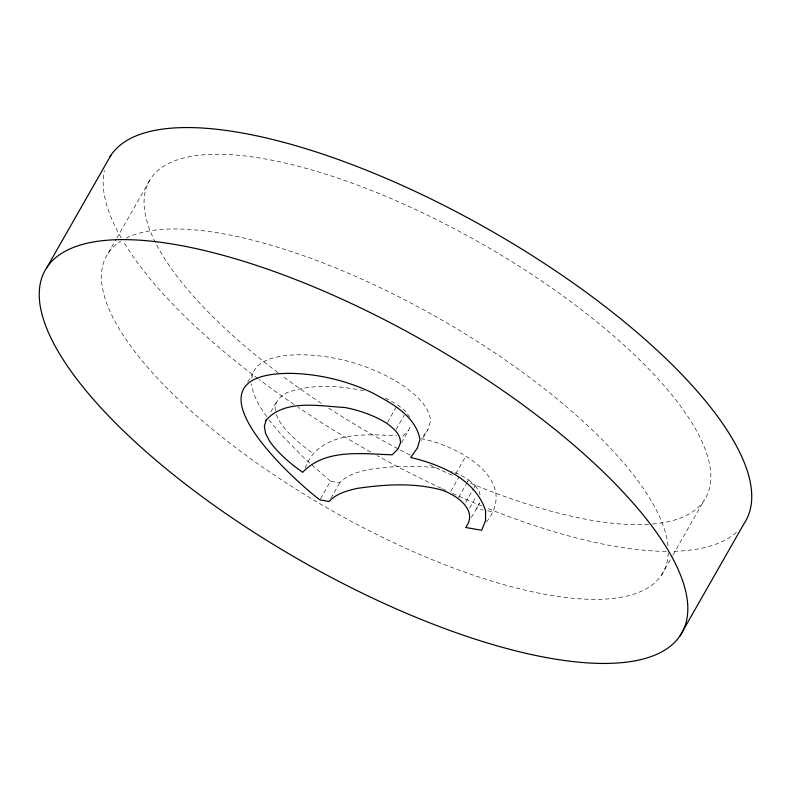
<?xml version="1.0" encoding="UTF-8"?>
<svg xmlns="http://www.w3.org/2000/svg" width="791" height="791" viewBox="0 0 791 791"><rect width="100%" height="100%" fill="white"/><g stroke="black" fill="none" stroke-linecap="round" stroke-linejoin="round"><path stroke-width="0.59" stroke-dasharray="3.96 2.97" d="M251.854 378.316C253.288 361.497 273.202 356.899 287.074 355.386C306.394 353.577 325.843 355.96 344.668 360.36C365.946 365.778 386.542 374.351 404.735 386.74C416.026 395.381 429.009 405.674 430.63 420.782L427.961 429.513L421.445 440.923M363.731 390.794C338.904 385.494 311.832 383.833 287.548 392.425C280.063 395.678 272.954 403.499 275.772 412.151M486.406 521.981C520.577 479.287 456.348 444.73 421.336 438.807L427.961 429.513M401.521 442.782L408.631 430.324L411.112 424.352M108.238 253.14L116.148 239.268M116.761 238.2L150.854 178.43M247.702 382.162L252.438 373.856M270.819 411.893L276.741 401.521M305.079 468.173C318.783 431.036 364.503 433.943 396.756 435.841M320.464 498.844L330.529 481.205L339.735 482.807C347.002 474.926 357.641 472.069 367.726 469.725C391.1 465.948 414.988 465.118 438.501 468.124M330.856 498.379L339.735 482.807M387.531 422.345L396.41 406.782M396.073 429.513L404.359 414.988M455.804 473.651L465.869 456.012M450.741 491.389L459.027 476.864M458.572 497.47L466.858 482.935M467.451 481.907L468.638 479.83L460.214 474.788L451.513 471.288M465.78 502.315L473.473 488.828M474.066 487.79L475.253 485.714L468.638 479.83M469.686 508L476.192 496.59M471.387 517.472L479.672 502.947L476.291 508.801L483.163 510.007M661.454 575.215L672.419 556.004M673.022 554.936L704.069 500.505M402.827 436.118L408.631 430.324M487.74 510.808L492.328 511.609M385.336 398.021L397.596 404.705L406.139 411.874L409.689 417.302M330.529 481.205L305.089 458.998L281.774 435.198L268.722 419.596M475.253 485.714L479.158 491.399L480.038 494.85M266.705 416.61L259.29 405.654L253.476 393.384L251.518 383.951M276.148 414.444L280.103 422.226A78.586 27.013 29.7 0 0 313.365 453.639M736.352 532.402A366.352 125.898 29.7 0 1 671.915 551.337M666.299 551.376A366.352 125.898 29.7 0 1 486.287 507.842M481.679 505.963A366.352 125.898 29.7 0 1 451.612 493.001M445.847 490.38A366.352 125.898 29.7 0 1 442.387 488.779M441.24 488.245A366.352 125.898 29.7 0 1 377.139 455.606M370.702 452.007A366.352 125.898 29.7 0 1 298.207 407.306M294.173 404.567A366.352 125.898 29.7 0 1 259.003 379.393M257.995 378.642A366.352 125.898 29.7 0 1 123.436 241.68M121.191 237.854A366.352 125.898 29.7 0 1 104.442 170.441M277.977 372.66A320.167 110.028 29.7 0 1 192.48 156.153A320.167 110.028 29.7 0 1 594.605 320.048A320.167 110.028 29.7 0 1 649.886 524.235M648.561 524.324A320.167 110.028 29.7 0 1 467.155 481.768M452.145 475.253A320.167 110.028 29.7 0 1 427.585 463.833M410.104 455.122A320.167 110.028 29.7 0 1 327.622 407.434M321.403 403.361A320.167 110.028 29.7 0 1 282.001 375.685M668.227 552.642A320.167 110.028 29.7 0 1 331.32 510.314A320.167 110.028 29.7 0 1 120.677 241.206M126.194 238.091A320.167 110.028 29.7 0 1 438.155 317.913A320.167 110.028 29.7 0 1 667.99 546.057"/><path stroke-width="1.19" d="M47.025 267.269L110.948 155.204M680.052 635.796A366.352 125.898 29.7 0 0 266.369 268.762A366.352 125.898 29.7 0 0 144.189 450.039A366.352 125.898 29.7 0 0 680.052 635.796L743.975 523.731A366.352 125.898 29.7 0 0 495.067 233.108A366.352 125.898 29.7 0 0 109.692 157.172M485.595 510.768L485.536 520.636L481.67 530.286L465.632 527.478C479.217 509.829 454.993 493.653 439.766 489.52C412.823 482.559 384.367 484.448 357.067 488.403C346.982 490.746 336.343 493.604 329.076 501.484L319.88 499.882C286.302 474.185 179.3 373.51 290.04 373.352C318.466 373.846 346.715 380.58 372.363 392.83C391.664 403.222 415.671 415.957 419.981 439.46L417.302 448.19L410.687 457.485C440.468 464.505 475.421 479.069 485.595 510.768M266.083 420.199L264.372 426.22L265.489 433.122L269.454 440.903A78.586 27.013 29.7 0 0 302.706 472.316C325.319 448.22 362.466 453.985 392.168 454.795L397.972 449.011L400.464 443.029C400.859 434.13 393.295 428.277 386.937 423.383C374.054 415.413 359.648 410.351 344.807 407.484C319.831 406.228 284.879 398.753 266.083 420.199"/></g></svg>
